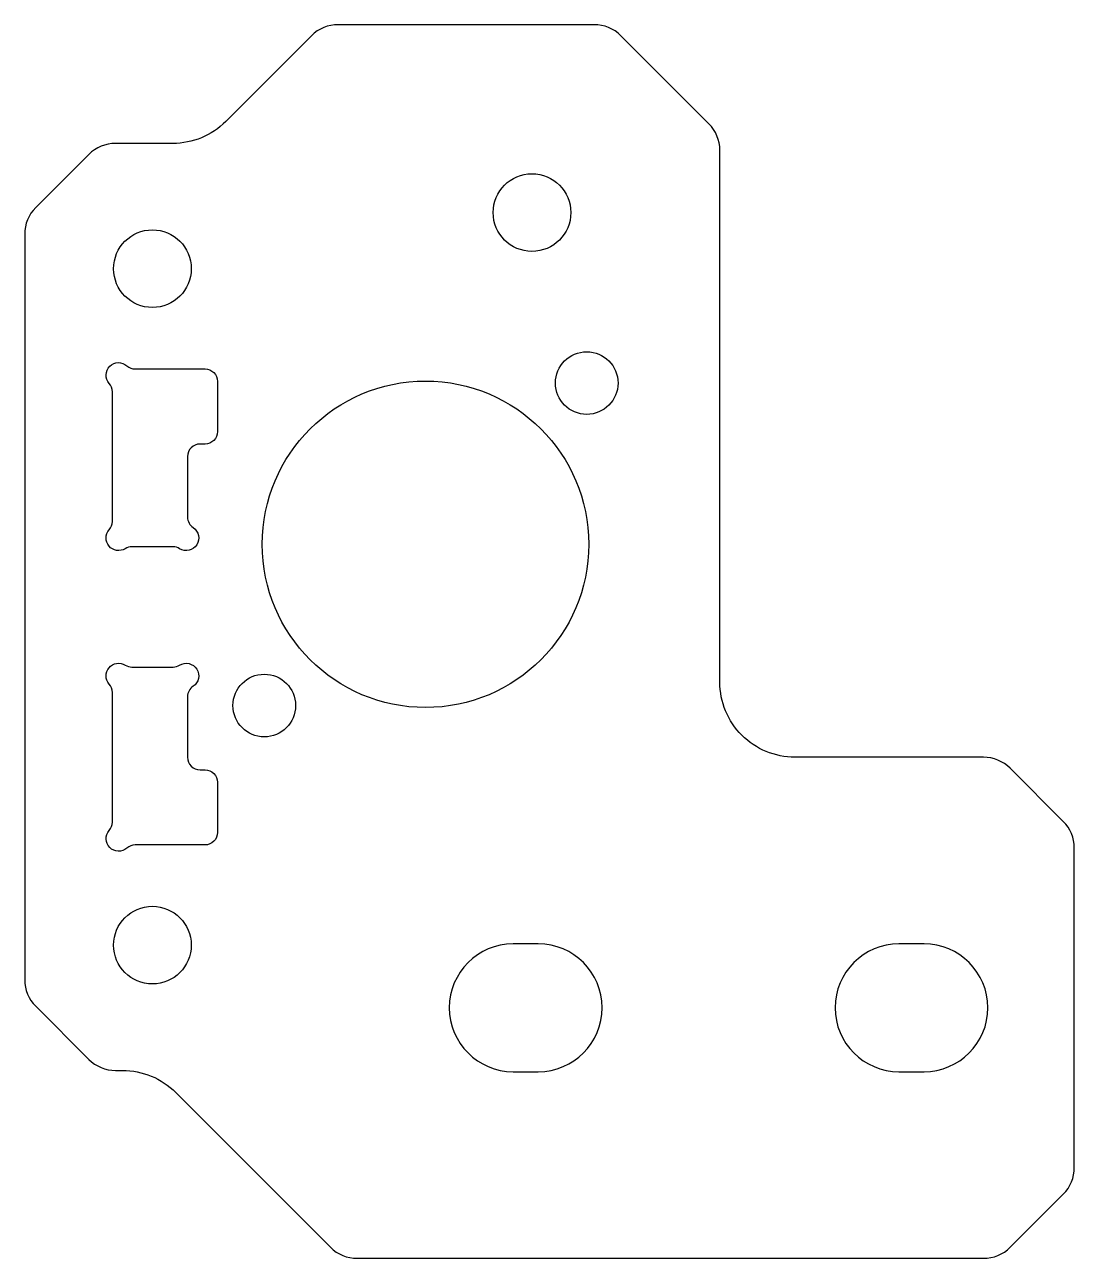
# Model space of a CAD drawing. Header units: millimetres. Extents: x -178.5 to -136.6, y -488.5 to -439.3.
import ezdxf

# ---------------------------------------------------------------- set-up
doc = ezdxf.new("R2010")
doc.units = ezdxf.units.MM
doc.layers.get('0').update_dxf_attribs({"linetype": 'CONTINUOUS'})

msp = doc.modelspace()

# ---------------------------------------------------------------- linework, layer by layer
for points in [[(-165.988, -439.26, 0.198912), (-167.049, -439.699), (-170.471, -443.121, -0.198912), (-172.592, -444), (-174.879, -444, 0.198912), (-175.939, -444.439), (-178.061, -446.561, 0.198912), (-178.5, -447.621), (-178.5, -477.379, 0.198912), (-178.061, -478.439), (-175.939, -480.561, 0.198912), (-174.879, -481), (-174.592, -481, -0.198912), (-172.471, -481.879), (-166.289, -488.061, 0.198912), (-165.228, -488.5), (-140.221, -488.5, 0.198912), (-139.161, -488.061), (-137.039, -485.939, 0.198912), (-136.6, -484.879), (-136.6, -472.121, 0.198912), (-137.039, -471.061), (-139.161, -468.939, 0.198912), (-140.221, -468.5), (-147.75, -468.5, -0.414214), (-150.75, -465.5), (-150.75, -444.275, 0.198912), (-151.189, -443.214), (-154.704, -439.699, 0.198912), (-155.765, -439.26)], [(-174.223, -460.1, 0.139599), (-174.487, -460.175, -0.863161), (-175.125, -459.419, 0.182676), (-175, -459.089), (-175, -453.911, 0.182676), (-175.125, -453.581, -0.939221), (-174.419, -452.875, 0.182676), (-174.089, -453), (-171.3, -453, -0.414214), (-170.8, -453.5), (-170.8, -455.5, -0.414214), (-171.3, -456), (-171.5, -456, 0.414214), (-172, -456.5), (-172, -458.915, 0.252264), (-171.775, -459.332, -0.986317), (-172.313, -460.175, 0.139599), (-172.577, -460.1)], [(-172.577, -464.9, 0.139599), (-172.313, -464.825, -0.986317), (-171.775, -465.668, 0.252264), (-172, -466.085), (-172, -468.5, 0.414214), (-171.5, -469), (-171.3, -469, -0.414214), (-170.8, -469.5), (-170.8, -471.5, -0.414214), (-171.3, -472), (-174.089, -472, 0.182676), (-174.419, -472.125, -0.939221), (-175.125, -471.419, 0.182676), (-175, -471.089), (-175, -465.911, 0.182676), (-175.125, -465.581, -0.863161), (-174.487, -464.825, 0.139599), (-174.223, -464.9)], [(-158, -481.05, 1), (-158, -475.95), (-159, -475.95, 1), (-159, -481.05)], [(-143.6, -475.95, 1), (-143.6, -481.05), (-142.6, -481.05, 1), (-142.6, -475.95)]]:
    msp.add_lwpolyline(points, format="xyb", close=True)
for centre, radius in [((-158.25, -446.76), 1.55), ((-173.4, -449), 1.55), ((-156.065, -453.565), 1.25), ((-162.5, -460), 6.515), ((-168.935, -466.435), 1.25), ((-173.4, -476), 1.55)]:
    msp.add_circle(centre, radius)

doc.saveas('drawing.dxf')
